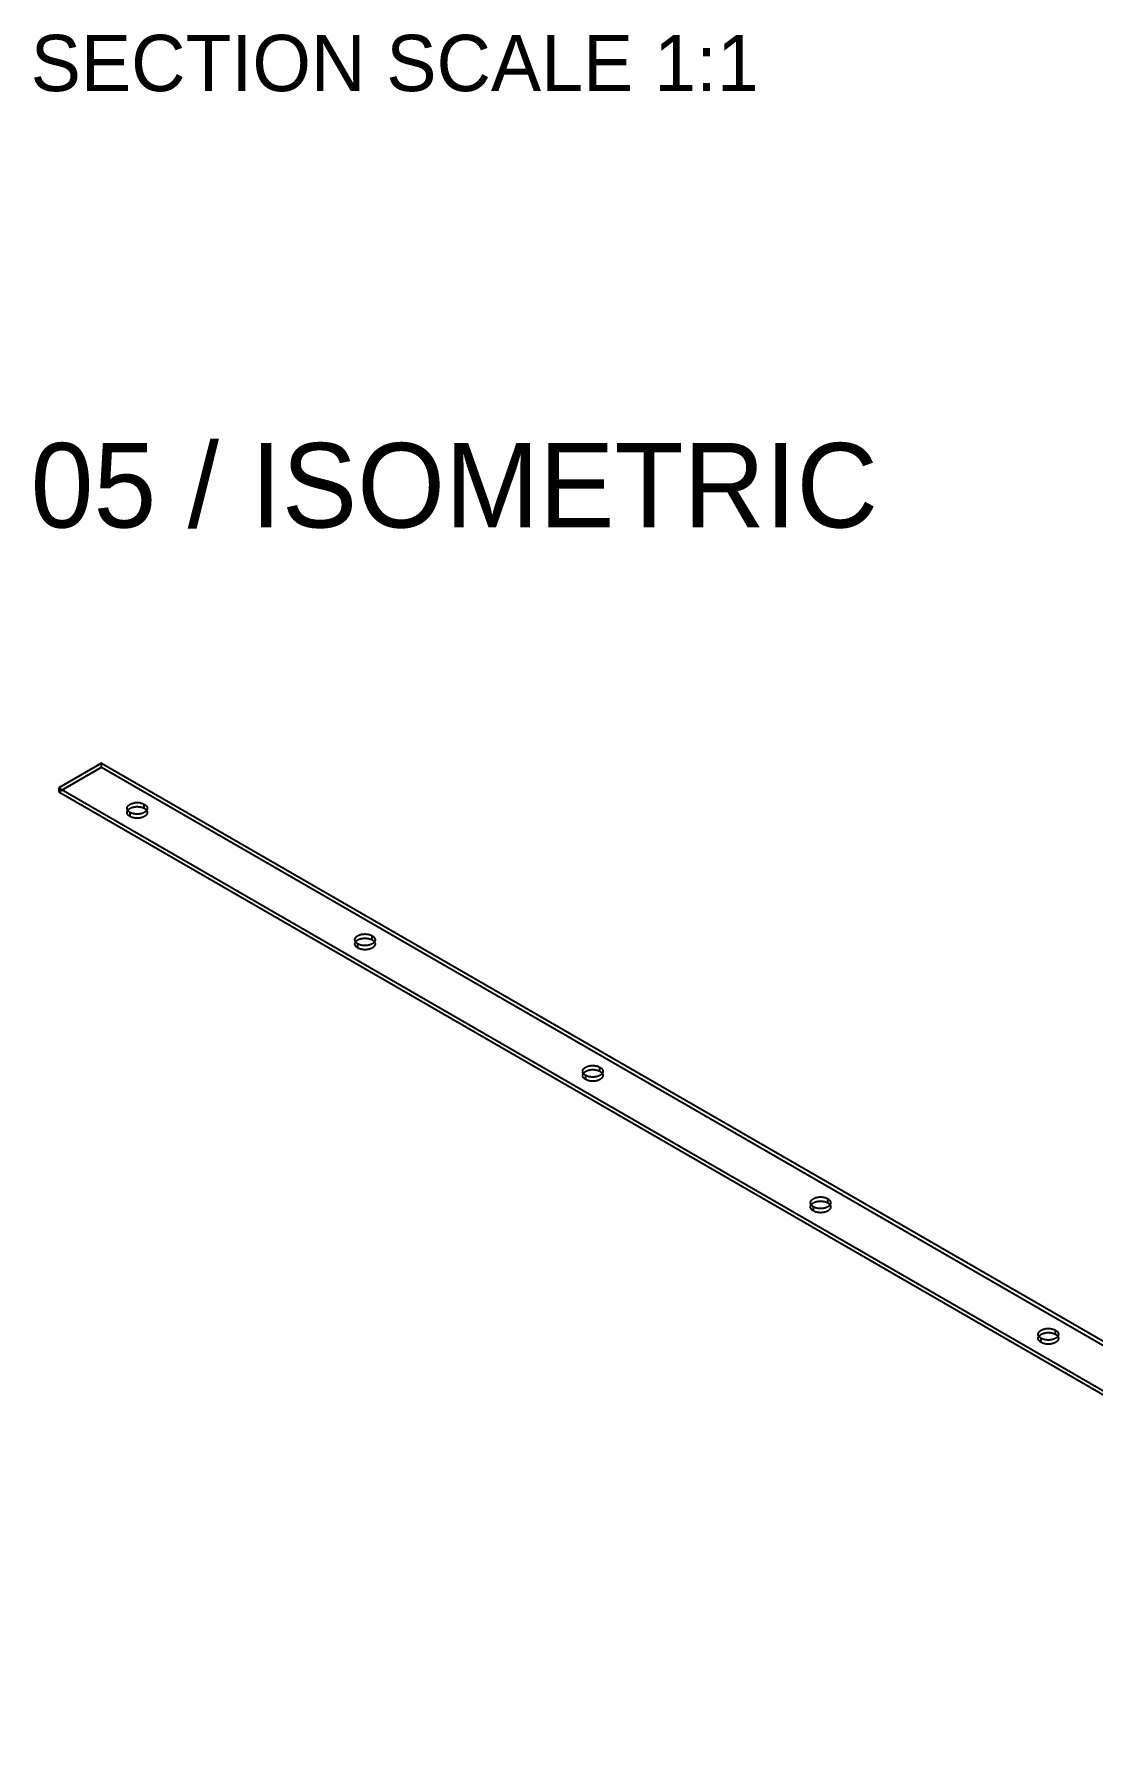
# Model space of a CAD drawing. Header units: inches. Extents: x 1.4 to 100.6, y 1.4 to 64.6.
# Drawn here: x 81.78 to 91.18, y 32.3 to 47.42 of the extents above; entities that cross this region are included whole.
import ezdxf

# ---------------------------------------------------------------- set-up
doc = ezdxf.new("R2010")
doc.units = ezdxf.units.IN
doc.header["$MEASUREMENT"] = 0

msp = doc.modelspace()

# ---------------------------------------------------------------- linework, layer by layer
at = {"layer": 'OUTLINE'}
for p, q in [((82.38, 40.949), (82, 40.73)), ((82, 40.694), (82.38, 40.913)), ((82.38, 40.913), (82.38, 40.949)), ((82.38, 40.949), (96.917, 32.556)), ((82.38, 40.913), (96.917, 32.52)), ((82, 40.73), (82, 40.694)), ((82, 40.73), (96.537, 32.337)), ((82, 40.694), (96.537, 32.301)), ((82.606, 40.548), (82.607, 40.55)), ((82.607, 40.545), (82.606, 40.548)), ((82.607, 40.555), (82.608, 40.558)), ((82.607, 40.553), (82.607, 40.555)), ((82.607, 40.55), (82.607, 40.553)), ((82.607, 40.543), (82.607, 40.545)), ((82.607, 40.54), (82.607, 40.543)), ((82.608, 40.538), (82.607, 40.54)), ((82.608, 40.558), (82.609, 40.56)), ((82.609, 40.535), (82.608, 40.538)), ((82.609, 40.56), (82.61, 40.563)), ((82.61, 40.533), (82.609, 40.535)), ((82.61, 40.563), (82.612, 40.565)), ((82.612, 40.53), (82.61, 40.533)), ((82.612, 40.565), (82.613, 40.567)), ((82.613, 40.567), (82.615, 40.57)), ((82.613, 40.531), (82.615, 40.533)), ((82.615, 40.57), (82.617, 40.572)), ((82.615, 40.533), (82.617, 40.535)), ((82.617, 40.572), (82.619, 40.574)), ((82.617, 40.535), (82.619, 40.538)), ((82.619, 40.574), (82.622, 40.576)), ((82.619, 40.538), (82.622, 40.54)), ((82.622, 40.576), (82.624, 40.578)), ((82.622, 40.54), (82.624, 40.542)), ((82.624, 40.578), (82.627, 40.58)), ((82.624, 40.542), (82.627, 40.544)), ((82.627, 40.58), (82.63, 40.582)), ((82.627, 40.544), (82.63, 40.546)), ((82.63, 40.582), (82.633, 40.584)), ((82.63, 40.546), (82.633, 40.548)), ((82.633, 40.584), (82.636, 40.586)), ((82.633, 40.548), (82.636, 40.549)), ((82.636, 40.586), (82.639, 40.588)), ((82.636, 40.549), (82.639, 40.551)), ((82.639, 40.588), (82.643, 40.589)), ((82.639, 40.551), (82.643, 40.553)), ((82.643, 40.589), (82.646, 40.591)), ((82.643, 40.553), (82.646, 40.554)), ((82.646, 40.591), (82.65, 40.592)), ((82.646, 40.554), (82.65, 40.555)), ((82.65, 40.592), (82.654, 40.593)), ((82.65, 40.555), (82.654, 40.557)), ((82.654, 40.593), (82.658, 40.594)), ((82.654, 40.557), (82.658, 40.558)), ((82.658, 40.594), (82.662, 40.595)), ((82.658, 40.558), (82.662, 40.559)), ((82.662, 40.595), (82.666, 40.596)), ((82.662, 40.559), (82.666, 40.56)), ((82.666, 40.596), (82.67, 40.597)), ((82.666, 40.56), (82.67, 40.561)), ((82.67, 40.597), (82.674, 40.598)), ((82.67, 40.561), (82.674, 40.561)), ((82.674, 40.598), (82.679, 40.598)), ((82.674, 40.561), (82.679, 40.562)), ((82.679, 40.598), (82.683, 40.599)), ((82.679, 40.562), (82.683, 40.562)), ((82.683, 40.599), (82.687, 40.599)), ((82.683, 40.562), (82.687, 40.563)), ((82.687, 40.599), (82.692, 40.599)), ((82.687, 40.563), (82.692, 40.563)), ((82.692, 40.599), (82.696, 40.599)), ((82.692, 40.563), (82.696, 40.563)), ((82.696, 40.599), (82.7, 40.599)), ((82.696, 40.563), (82.7, 40.563)), ((82.7, 40.599), (82.705, 40.599)), ((82.7, 40.563), (82.705, 40.563)), ((82.705, 40.599), (82.709, 40.599)), ((82.705, 40.563), (82.709, 40.562)), ((82.709, 40.599), (82.713, 40.598)), ((82.709, 40.562), (82.713, 40.562)), ((82.713, 40.598), (82.718, 40.598)), ((82.713, 40.562), (82.718, 40.561)), ((82.718, 40.598), (82.722, 40.597)), ((82.718, 40.561), (82.722, 40.561)), ((82.722, 40.597), (82.726, 40.596)), ((82.722, 40.561), (82.726, 40.56)), ((82.726, 40.596), (82.73, 40.595)), ((82.726, 40.56), (82.73, 40.559)), ((82.73, 40.595), (82.734, 40.594)), ((82.73, 40.559), (82.734, 40.558)), ((82.734, 40.594), (82.738, 40.593)), ((82.734, 40.558), (82.738, 40.557)), ((82.738, 40.593), (82.742, 40.592)), ((82.738, 40.557), (82.742, 40.555)), ((82.742, 40.592), (82.746, 40.591)), ((82.742, 40.555), (82.746, 40.554)), ((82.746, 40.591), (82.749, 40.589)), ((82.746, 40.554), (82.749, 40.553)), ((82.749, 40.589), (82.753, 40.588)), ((82.749, 40.553), (82.753, 40.551)), ((82.753, 40.588), (82.756, 40.586)), ((82.753, 40.551), (82.756, 40.549)), ((82.756, 40.586), (82.759, 40.584)), ((82.756, 40.549), (82.759, 40.548)), ((82.759, 40.548), (82.759, 40.584)), ((82.759, 40.584), (82.762, 40.582)), ((82.759, 40.548), (82.762, 40.546)), ((82.762, 40.582), (82.765, 40.58)), ((82.762, 40.546), (82.765, 40.544)), ((82.765, 40.58), (82.768, 40.578)), ((82.765, 40.544), (82.768, 40.542)), ((82.768, 40.578), (82.77, 40.576)), ((82.768, 40.542), (82.77, 40.54)), ((82.77, 40.576), (82.773, 40.574)), ((82.77, 40.54), (82.773, 40.538)), ((82.773, 40.574), (82.775, 40.572)), ((82.773, 40.538), (82.775, 40.535)), ((82.775, 40.572), (82.777, 40.57)), ((82.775, 40.535), (82.777, 40.533)), ((82.777, 40.57), (82.779, 40.567)), ((82.777, 40.533), (82.779, 40.531)), ((82.779, 40.567), (82.78, 40.565)), ((82.78, 40.565), (82.782, 40.563)), ((82.782, 40.533), (82.78, 40.53)), ((82.782, 40.563), (82.783, 40.56)), ((82.783, 40.535), (82.782, 40.533)), ((82.783, 40.56), (82.784, 40.558)), ((82.784, 40.538), (82.783, 40.535)), ((82.784, 40.558), (82.784, 40.555)), ((82.784, 40.555), (82.785, 40.553)), ((82.785, 40.543), (82.784, 40.54)), ((82.784, 40.54), (82.784, 40.538)), ((82.785, 40.553), (82.785, 40.55)), ((82.785, 40.55), (82.785, 40.548)), ((82.785, 40.548), (82.785, 40.545)), ((82.785, 40.545), (82.785, 40.543)), ((82.606, 40.511), (82.607, 40.514)), ((82.607, 40.509), (82.606, 40.511)), ((82.607, 40.519), (82.608, 40.521)), ((82.607, 40.516), (82.607, 40.519)), ((82.607, 40.514), (82.607, 40.516)), ((82.607, 40.506), (82.607, 40.509)), ((82.607, 40.504), (82.607, 40.506)), ((82.608, 40.501), (82.607, 40.504)), ((82.608, 40.521), (82.609, 40.524)), ((82.609, 40.499), (82.608, 40.501)), ((82.609, 40.524), (82.61, 40.526)), ((82.61, 40.496), (82.609, 40.499)), ((82.61, 40.526), (82.612, 40.529)), ((82.612, 40.494), (82.61, 40.496)), ((82.612, 40.529), (82.613, 40.531)), ((82.613, 40.528), (82.612, 40.53)), ((82.613, 40.491), (82.612, 40.494)), ((82.615, 40.526), (82.613, 40.528)), ((82.615, 40.489), (82.613, 40.491)), ((82.617, 40.523), (82.615, 40.526)), ((82.617, 40.487), (82.615, 40.489)), ((82.619, 40.521), (82.617, 40.523)), ((82.619, 40.485), (82.617, 40.487)), ((82.622, 40.519), (82.619, 40.521)), ((82.622, 40.482), (82.619, 40.485)), ((82.624, 40.517), (82.622, 40.519)), ((82.624, 40.48), (82.622, 40.482)), ((82.627, 40.515), (82.624, 40.517)), ((82.627, 40.478), (82.624, 40.48)), ((82.63, 40.513), (82.627, 40.515)), ((82.63, 40.476), (82.627, 40.478)), ((82.633, 40.511), (82.63, 40.513)), ((82.633, 40.475), (82.63, 40.476)), ((82.636, 40.509), (82.633, 40.511)), ((82.633, 40.475), (82.633, 40.511)), ((82.636, 40.473), (82.633, 40.475)), ((82.639, 40.508), (82.636, 40.509)), ((82.639, 40.471), (82.636, 40.473)), ((82.643, 40.506), (82.639, 40.508)), ((82.643, 40.47), (82.639, 40.471)), ((82.646, 40.505), (82.643, 40.506)), ((82.646, 40.468), (82.643, 40.47)), ((82.65, 40.503), (82.646, 40.505)), ((82.65, 40.467), (82.646, 40.468)), ((82.654, 40.502), (82.65, 40.503)), ((82.654, 40.466), (82.65, 40.467)), ((82.658, 40.501), (82.654, 40.502)), ((82.658, 40.464), (82.654, 40.466)), ((82.662, 40.5), (82.658, 40.501)), ((82.662, 40.463), (82.658, 40.464)), ((82.666, 40.499), (82.662, 40.5)), ((82.666, 40.462), (82.662, 40.463)), ((82.67, 40.498), (82.666, 40.499)), ((82.67, 40.462), (82.666, 40.462)), ((82.674, 40.498), (82.67, 40.498)), ((82.674, 40.461), (82.67, 40.462)), ((82.679, 40.497), (82.674, 40.498)), ((82.679, 40.46), (82.674, 40.461)), ((82.683, 40.497), (82.679, 40.497)), ((82.683, 40.46), (82.679, 40.46)), ((82.687, 40.496), (82.683, 40.497)), ((82.687, 40.46), (82.683, 40.46)), ((82.692, 40.496), (82.687, 40.496)), ((82.692, 40.459), (82.687, 40.46)), ((82.696, 40.496), (82.692, 40.496)), ((82.696, 40.459), (82.692, 40.459)), ((82.7, 40.496), (82.696, 40.496)), ((82.7, 40.459), (82.696, 40.459)), ((82.705, 40.496), (82.7, 40.496)), ((82.705, 40.46), (82.7, 40.459)), ((82.709, 40.497), (82.705, 40.496)), ((82.709, 40.46), (82.705, 40.46)), ((82.713, 40.497), (82.709, 40.497)), ((82.713, 40.46), (82.709, 40.46)), ((82.718, 40.498), (82.713, 40.497)), ((82.718, 40.461), (82.713, 40.46)), ((82.722, 40.498), (82.718, 40.498)), ((82.722, 40.462), (82.718, 40.461)), ((82.726, 40.499), (82.722, 40.498)), ((82.726, 40.462), (82.722, 40.462)), ((82.73, 40.5), (82.726, 40.499)), ((82.73, 40.463), (82.726, 40.462)), ((82.734, 40.501), (82.73, 40.5)), ((82.734, 40.464), (82.73, 40.463)), ((82.738, 40.502), (82.734, 40.501)), ((82.738, 40.466), (82.734, 40.464)), ((82.742, 40.503), (82.738, 40.502)), ((82.742, 40.467), (82.738, 40.466)), ((82.746, 40.505), (82.742, 40.503)), ((82.746, 40.468), (82.742, 40.467)), ((82.749, 40.506), (82.746, 40.505)), ((82.749, 40.47), (82.746, 40.468)), ((82.753, 40.508), (82.749, 40.506)), ((82.753, 40.471), (82.749, 40.47)), ((82.756, 40.509), (82.753, 40.508)), ((82.756, 40.473), (82.753, 40.471)), ((82.759, 40.511), (82.756, 40.509)), ((82.759, 40.475), (82.756, 40.473)), ((82.762, 40.513), (82.759, 40.511)), ((82.762, 40.476), (82.759, 40.475)), ((82.765, 40.515), (82.762, 40.513)), ((82.765, 40.478), (82.762, 40.476)), ((82.768, 40.517), (82.765, 40.515)), ((82.768, 40.48), (82.765, 40.478)), ((82.77, 40.519), (82.768, 40.517)), ((82.77, 40.482), (82.768, 40.48)), ((82.773, 40.521), (82.77, 40.519)), ((82.773, 40.485), (82.77, 40.482)), ((82.775, 40.523), (82.773, 40.521)), ((82.775, 40.487), (82.773, 40.485)), ((82.777, 40.526), (82.775, 40.523)), ((82.777, 40.489), (82.775, 40.487)), ((82.779, 40.528), (82.777, 40.526)), ((82.779, 40.491), (82.777, 40.489)), ((82.779, 40.531), (82.78, 40.529)), ((82.78, 40.53), (82.779, 40.528)), ((82.78, 40.494), (82.779, 40.491)), ((82.78, 40.529), (82.782, 40.526)), ((82.782, 40.496), (82.78, 40.494)), ((82.782, 40.526), (82.783, 40.524)), ((82.783, 40.499), (82.782, 40.496)), ((82.783, 40.524), (82.784, 40.521)), ((82.784, 40.501), (82.783, 40.499)), ((82.784, 40.521), (82.784, 40.519)), ((82.784, 40.519), (82.785, 40.516)), ((82.785, 40.506), (82.784, 40.504)), ((82.784, 40.504), (82.784, 40.501)), ((82.785, 40.516), (82.785, 40.514)), ((82.785, 40.514), (82.785, 40.511)), ((82.785, 40.511), (82.785, 40.509)), ((82.785, 40.509), (82.785, 40.506)), ((84.629, 39.385), (84.63, 39.387)), ((84.629, 39.382), (84.629, 39.385)), ((84.629, 39.38), (84.629, 39.382)), ((84.629, 39.377), (84.629, 39.38)), ((84.629, 39.375), (84.629, 39.377)), ((84.63, 39.372), (84.629, 39.375)), ((84.629, 39.348), (84.63, 39.351)), ((84.629, 39.346), (84.629, 39.348)), ((84.629, 39.343), (84.629, 39.346)), ((84.629, 39.341), (84.629, 39.343)), ((84.629, 39.338), (84.629, 39.341)), ((84.63, 39.336), (84.629, 39.338)), ((84.63, 39.387), (84.631, 39.39)), ((84.631, 39.37), (84.63, 39.372)), ((84.63, 39.351), (84.631, 39.353)), ((84.631, 39.333), (84.63, 39.336)), ((84.631, 39.39), (84.632, 39.392)), ((84.632, 39.367), (84.631, 39.37)), ((84.631, 39.353), (84.632, 39.356)), ((84.632, 39.331), (84.631, 39.333)), ((84.632, 39.392), (84.633, 39.395)), ((84.633, 39.365), (84.632, 39.367)), ((84.632, 39.356), (84.633, 39.358)), ((84.633, 39.328), (84.632, 39.331)), ((84.633, 39.395), (84.634, 39.397)), ((84.634, 39.363), (84.633, 39.365)), ((84.633, 39.358), (84.634, 39.361)), ((84.634, 39.326), (84.633, 39.328)), ((84.634, 39.397), (84.636, 39.4)), ((84.636, 39.36), (84.634, 39.363)), ((84.634, 39.361), (84.636, 39.363)), ((84.636, 39.324), (84.634, 39.326)), ((84.636, 39.4), (84.638, 39.402)), ((84.636, 39.363), (84.638, 39.365)), ((84.638, 39.358), (84.636, 39.36)), ((84.638, 39.321), (84.636, 39.324)), ((84.638, 39.402), (84.64, 39.404)), ((84.638, 39.365), (84.64, 39.368)), ((84.64, 39.356), (84.638, 39.358)), ((84.64, 39.404), (84.642, 39.406)), ((84.64, 39.368), (84.642, 39.37)), ((84.642, 39.353), (84.64, 39.356)), ((84.642, 39.406), (84.644, 39.409)), ((84.642, 39.37), (84.644, 39.372)), ((84.644, 39.351), (84.642, 39.353)), ((84.644, 39.409), (84.647, 39.411)), ((84.644, 39.372), (84.647, 39.374)), ((84.647, 39.349), (84.644, 39.351)), ((84.647, 39.411), (84.649, 39.413)), ((84.647, 39.374), (84.649, 39.376)), ((84.649, 39.347), (84.647, 39.349)), ((84.649, 39.413), (84.652, 39.415)), ((84.649, 39.376), (84.652, 39.378)), ((84.652, 39.345), (84.649, 39.347)), ((84.652, 39.415), (84.655, 39.416)), ((84.652, 39.378), (84.655, 39.38)), ((84.655, 39.343), (84.652, 39.345)), ((84.655, 39.416), (84.658, 39.418)), ((84.655, 39.38), (84.658, 39.382)), ((84.655, 39.307), (84.655, 39.343)), ((84.658, 39.342), (84.655, 39.343)), ((84.658, 39.418), (84.662, 39.42)), ((84.658, 39.382), (84.662, 39.383)), ((84.662, 39.34), (84.658, 39.342)), ((84.662, 39.42), (84.665, 39.421)), ((84.662, 39.383), (84.665, 39.385)), ((84.665, 39.338), (84.662, 39.34)), ((84.665, 39.421), (84.669, 39.423)), ((84.665, 39.385), (84.669, 39.386)), ((84.669, 39.337), (84.665, 39.338)), ((84.669, 39.423), (84.672, 39.424)), ((84.669, 39.386), (84.672, 39.388)), ((84.672, 39.336), (84.669, 39.337)), ((84.672, 39.424), (84.676, 39.425)), ((84.672, 39.388), (84.676, 39.389)), ((84.676, 39.334), (84.672, 39.336)), ((84.676, 39.425), (84.68, 39.427)), ((84.676, 39.389), (84.68, 39.39)), ((84.68, 39.333), (84.676, 39.334)), ((84.68, 39.427), (84.684, 39.428)), ((84.68, 39.39), (84.684, 39.391)), ((84.684, 39.332), (84.68, 39.333)), ((84.684, 39.428), (84.688, 39.429)), ((84.684, 39.391), (84.688, 39.392)), ((84.688, 39.331), (84.684, 39.332)), ((84.688, 39.429), (84.692, 39.429)), ((84.688, 39.392), (84.692, 39.393)), ((84.692, 39.33), (84.688, 39.331)), ((84.692, 39.429), (84.697, 39.43)), ((84.692, 39.393), (84.697, 39.393)), ((84.697, 39.33), (84.692, 39.33)), ((84.697, 39.43), (84.701, 39.431)), ((84.697, 39.393), (84.701, 39.394)), ((84.701, 39.329), (84.697, 39.33)), ((84.701, 39.431), (84.705, 39.431)), ((84.701, 39.394), (84.705, 39.394)), ((84.705, 39.329), (84.701, 39.329)), ((84.705, 39.431), (84.71, 39.431)), ((84.705, 39.394), (84.71, 39.395)), ((84.71, 39.328), (84.705, 39.329)), ((84.71, 39.431), (84.714, 39.432)), ((84.71, 39.395), (84.714, 39.395)), ((84.714, 39.328), (84.71, 39.328)), ((84.714, 39.432), (84.718, 39.432)), ((84.714, 39.395), (84.718, 39.395)), ((84.718, 39.328), (84.714, 39.328)), ((84.718, 39.432), (84.723, 39.432)), ((84.718, 39.395), (84.723, 39.395)), ((84.723, 39.328), (84.718, 39.328)), ((84.723, 39.432), (84.727, 39.431)), ((84.723, 39.395), (84.727, 39.395)), ((84.727, 39.328), (84.723, 39.328)), ((84.727, 39.431), (84.732, 39.431)), ((84.727, 39.395), (84.732, 39.394)), ((84.732, 39.329), (84.727, 39.328)), ((84.732, 39.431), (84.736, 39.431)), ((84.732, 39.394), (84.736, 39.394)), ((84.736, 39.329), (84.732, 39.329)), ((84.736, 39.431), (84.74, 39.43)), ((84.736, 39.394), (84.74, 39.393)), ((84.74, 39.33), (84.736, 39.329)), ((84.74, 39.43), (84.744, 39.429)), ((84.74, 39.393), (84.744, 39.393)), ((84.744, 39.33), (84.74, 39.33)), ((84.744, 39.429), (84.749, 39.429)), ((84.744, 39.393), (84.749, 39.392)), ((84.749, 39.331), (84.744, 39.33)), ((84.749, 39.429), (84.753, 39.428)), ((84.749, 39.392), (84.753, 39.391)), ((84.753, 39.332), (84.749, 39.331)), ((84.753, 39.428), (84.757, 39.427)), ((84.753, 39.391), (84.757, 39.39)), ((84.757, 39.333), (84.753, 39.332)), ((84.757, 39.427), (84.761, 39.425)), ((84.757, 39.39), (84.761, 39.389)), ((84.761, 39.334), (84.757, 39.333)), ((84.761, 39.425), (84.764, 39.424)), ((84.761, 39.389), (84.764, 39.388)), ((84.764, 39.336), (84.761, 39.334)), ((84.764, 39.424), (84.768, 39.423)), ((84.764, 39.388), (84.768, 39.386)), ((84.768, 39.337), (84.764, 39.336)), ((84.768, 39.423), (84.772, 39.421)), ((84.768, 39.386), (84.772, 39.385)), ((84.772, 39.338), (84.768, 39.337)), ((84.772, 39.421), (84.775, 39.42)), ((84.772, 39.385), (84.775, 39.383)), ((84.775, 39.34), (84.772, 39.338)), ((84.775, 39.42), (84.779, 39.418)), ((84.775, 39.383), (84.779, 39.382)), ((84.779, 39.342), (84.775, 39.34)), ((84.779, 39.418), (84.782, 39.416)), ((84.779, 39.382), (84.782, 39.38)), ((84.782, 39.343), (84.779, 39.342)), ((84.782, 39.416), (84.785, 39.415)), ((84.782, 39.38), (84.782, 39.416)), ((84.782, 39.38), (84.785, 39.378)), ((84.785, 39.345), (84.782, 39.343)), ((84.785, 39.415), (84.788, 39.413)), ((84.785, 39.378), (84.788, 39.376)), ((84.788, 39.347), (84.785, 39.345)), ((84.788, 39.413), (84.79, 39.411)), ((84.788, 39.376), (84.79, 39.374)), ((84.79, 39.349), (84.788, 39.347)), ((84.79, 39.411), (84.793, 39.409)), ((84.79, 39.374), (84.793, 39.372)), ((84.793, 39.351), (84.79, 39.349)), ((84.793, 39.409), (84.795, 39.406)), ((84.793, 39.372), (84.795, 39.37)), ((84.795, 39.353), (84.793, 39.351)), ((84.795, 39.406), (84.797, 39.404)), ((84.795, 39.37), (84.797, 39.368)), ((84.797, 39.356), (84.795, 39.353)), ((84.797, 39.404), (84.799, 39.402)), ((84.797, 39.368), (84.799, 39.365)), ((84.799, 39.358), (84.797, 39.356)), ((84.799, 39.402), (84.801, 39.4)), ((84.799, 39.365), (84.801, 39.363)), ((84.801, 39.36), (84.799, 39.358)), ((84.801, 39.324), (84.799, 39.321)), ((84.801, 39.4), (84.803, 39.397)), ((84.803, 39.363), (84.801, 39.36)), ((84.801, 39.363), (84.803, 39.361)), ((84.803, 39.326), (84.801, 39.324)), ((84.803, 39.397), (84.804, 39.395)), ((84.804, 39.365), (84.803, 39.363)), ((84.803, 39.361), (84.804, 39.358)), ((84.804, 39.328), (84.803, 39.326)), ((84.804, 39.395), (84.805, 39.392)), ((84.805, 39.367), (84.804, 39.365)), ((84.804, 39.358), (84.805, 39.356)), ((84.805, 39.331), (84.804, 39.328)), ((84.805, 39.392), (84.806, 39.39)), ((84.806, 39.37), (84.805, 39.367)), ((84.805, 39.356), (84.806, 39.353)), ((84.806, 39.333), (84.805, 39.331)), ((84.806, 39.39), (84.807, 39.387)), ((84.807, 39.372), (84.806, 39.37)), ((84.806, 39.353), (84.807, 39.351)), ((84.807, 39.336), (84.806, 39.333)), ((84.807, 39.387), (84.808, 39.385)), ((84.808, 39.375), (84.807, 39.372)), ((84.807, 39.351), (84.808, 39.348)), ((84.808, 39.338), (84.807, 39.336)), ((84.808, 39.385), (84.808, 39.382)), ((84.808, 39.382), (84.808, 39.38)), ((84.808, 39.38), (84.808, 39.377)), ((84.808, 39.377), (84.808, 39.375)), ((84.808, 39.348), (84.808, 39.346)), ((84.808, 39.346), (84.808, 39.343)), ((84.808, 39.343), (84.808, 39.341)), ((84.808, 39.341), (84.808, 39.338)), ((84.64, 39.319), (84.638, 39.321)), ((84.642, 39.317), (84.64, 39.319)), ((84.644, 39.315), (84.642, 39.317)), ((84.647, 39.313), (84.644, 39.315)), ((84.649, 39.311), (84.647, 39.313)), ((84.652, 39.309), (84.649, 39.311)), ((84.655, 39.307), (84.652, 39.309)), ((84.658, 39.305), (84.655, 39.307)), ((84.662, 39.303), (84.658, 39.305)), ((84.665, 39.302), (84.662, 39.303)), ((84.669, 39.3), (84.665, 39.302)), ((84.672, 39.299), (84.669, 39.3)), ((84.676, 39.298), (84.672, 39.299)), ((84.68, 39.297), (84.676, 39.298)), ((84.684, 39.296), (84.68, 39.297)), ((84.688, 39.295), (84.684, 39.296)), ((84.692, 39.294), (84.688, 39.295)), ((84.697, 39.293), (84.692, 39.294)), ((84.701, 39.293), (84.697, 39.293)), ((84.705, 39.292), (84.701, 39.293)), ((84.71, 39.292), (84.705, 39.292)), ((84.714, 39.292), (84.71, 39.292)), ((84.718, 39.292), (84.714, 39.292)), ((84.723, 39.292), (84.718, 39.292)), ((84.727, 39.292), (84.723, 39.292)), ((84.732, 39.292), (84.727, 39.292)), ((84.736, 39.293), (84.732, 39.292)), ((84.74, 39.293), (84.736, 39.293)), ((84.744, 39.294), (84.74, 39.293)), ((84.749, 39.295), (84.744, 39.294)), ((84.753, 39.296), (84.749, 39.295)), ((84.757, 39.297), (84.753, 39.296)), ((84.761, 39.298), (84.757, 39.297)), ((84.764, 39.299), (84.761, 39.298)), ((84.768, 39.3), (84.764, 39.299)), ((84.772, 39.302), (84.768, 39.3)), ((84.775, 39.303), (84.772, 39.302)), ((84.779, 39.305), (84.775, 39.303)), ((84.782, 39.307), (84.779, 39.305)), ((84.785, 39.309), (84.782, 39.307)), ((84.788, 39.311), (84.785, 39.309)), ((84.79, 39.313), (84.788, 39.311)), ((84.793, 39.315), (84.79, 39.313)), ((84.795, 39.317), (84.793, 39.315)), ((84.797, 39.319), (84.795, 39.317)), ((84.799, 39.321), (84.797, 39.319)), ((86.719, 38.262), (86.723, 38.263)), ((86.723, 38.263), (86.728, 38.263)), ((86.728, 38.263), (86.732, 38.264)), ((86.732, 38.264), (86.737, 38.264)), ((86.737, 38.264), (86.741, 38.264)), ((86.741, 38.264), (86.745, 38.264)), ((86.745, 38.264), (86.75, 38.264)), ((86.75, 38.264), (86.754, 38.263)), ((86.754, 38.263), (86.758, 38.263)), ((86.758, 38.263), (86.763, 38.262)), ((86.651, 38.212), (86.652, 38.215)), ((86.652, 38.21), (86.651, 38.212)), ((86.651, 38.176), (86.652, 38.178)), ((86.652, 38.173), (86.651, 38.176)), ((86.652, 38.22), (86.653, 38.222)), ((86.652, 38.217), (86.652, 38.22)), ((86.652, 38.215), (86.652, 38.217)), ((86.652, 38.207), (86.652, 38.21)), ((86.652, 38.205), (86.652, 38.207)), ((86.653, 38.202), (86.652, 38.205)), ((86.652, 38.183), (86.653, 38.186)), ((86.652, 38.181), (86.652, 38.183)), ((86.652, 38.178), (86.652, 38.181)), ((86.652, 38.171), (86.652, 38.173)), ((86.652, 38.168), (86.652, 38.171)), ((86.653, 38.166), (86.652, 38.168)), ((86.653, 38.222), (86.654, 38.225)), ((86.654, 38.2), (86.653, 38.202)), ((86.653, 38.186), (86.654, 38.188)), ((86.654, 38.163), (86.653, 38.166)), ((86.654, 38.225), (86.655, 38.227)), ((86.655, 38.197), (86.654, 38.2)), ((86.654, 38.188), (86.655, 38.191)), ((86.655, 38.161), (86.654, 38.163)), ((86.655, 38.227), (86.657, 38.23)), ((86.657, 38.195), (86.655, 38.197)), ((86.655, 38.191), (86.657, 38.193)), ((86.657, 38.158), (86.655, 38.161)), ((86.657, 38.23), (86.658, 38.232)), ((86.658, 38.192), (86.657, 38.195)), ((86.657, 38.193), (86.658, 38.195)), ((86.658, 38.156), (86.657, 38.158)), ((86.658, 38.232), (86.66, 38.234)), ((86.658, 38.195), (86.66, 38.198)), ((86.66, 38.19), (86.658, 38.192)), ((86.66, 38.154), (86.658, 38.156)), ((86.66, 38.234), (86.662, 38.237)), ((86.66, 38.198), (86.662, 38.2)), ((86.662, 38.188), (86.66, 38.19)), ((86.662, 38.151), (86.66, 38.154)), ((86.662, 38.237), (86.664, 38.239)), ((86.662, 38.2), (86.664, 38.202)), ((86.664, 38.186), (86.662, 38.188)), ((86.664, 38.149), (86.662, 38.151)), ((86.664, 38.239), (86.667, 38.241)), ((86.664, 38.202), (86.667, 38.204)), ((86.667, 38.183), (86.664, 38.186)), ((86.667, 38.147), (86.664, 38.149)), ((86.667, 38.241), (86.669, 38.243)), ((86.667, 38.204), (86.669, 38.206)), ((86.669, 38.181), (86.667, 38.183)), ((86.669, 38.145), (86.667, 38.147)), ((86.669, 38.243), (86.672, 38.245)), ((86.669, 38.206), (86.672, 38.208)), ((86.672, 38.179), (86.669, 38.181)), ((86.672, 38.143), (86.669, 38.145)), ((86.672, 38.245), (86.675, 38.247)), ((86.672, 38.208), (86.675, 38.21)), ((86.675, 38.177), (86.672, 38.179)), ((86.675, 38.141), (86.672, 38.143)), ((86.675, 38.247), (86.678, 38.249)), ((86.675, 38.21), (86.678, 38.212)), ((86.678, 38.176), (86.675, 38.177)), ((86.678, 38.139), (86.675, 38.141)), ((86.678, 38.249), (86.681, 38.25)), ((86.678, 38.212), (86.681, 38.214)), ((86.678, 38.139), (86.678, 38.176)), ((86.681, 38.174), (86.678, 38.176)), ((86.681, 38.137), (86.678, 38.139)), ((86.681, 38.25), (86.684, 38.252)), ((86.681, 38.214), (86.684, 38.216)), ((86.684, 38.172), (86.681, 38.174)), ((86.684, 38.136), (86.681, 38.137)), ((86.684, 38.252), (86.688, 38.254)), ((86.684, 38.216), (86.688, 38.217)), ((86.688, 38.171), (86.684, 38.172)), ((86.688, 38.134), (86.684, 38.136)), ((86.688, 38.254), (86.691, 38.255)), ((86.688, 38.217), (86.691, 38.219)), ((86.691, 38.169), (86.688, 38.171)), ((86.691, 38.133), (86.688, 38.134)), ((86.691, 38.255), (86.695, 38.257)), ((86.691, 38.219), (86.695, 38.22)), ((86.695, 38.168), (86.691, 38.169)), ((86.695, 38.131), (86.691, 38.133)), ((86.695, 38.257), (86.699, 38.258)), ((86.695, 38.22), (86.699, 38.221)), ((86.699, 38.167), (86.695, 38.168)), ((86.699, 38.13), (86.695, 38.131)), ((86.699, 38.258), (86.703, 38.259)), ((86.699, 38.221), (86.703, 38.222)), ((86.703, 38.165), (86.699, 38.167)), ((86.703, 38.129), (86.699, 38.13)), ((86.703, 38.259), (86.707, 38.26)), ((86.703, 38.222), (86.707, 38.223)), ((86.707, 38.164), (86.703, 38.165)), ((86.707, 38.128), (86.703, 38.129)), ((86.707, 38.26), (86.711, 38.261)), ((86.707, 38.223), (86.711, 38.224)), ((86.711, 38.164), (86.707, 38.164)), ((86.711, 38.127), (86.707, 38.128)), ((86.711, 38.261), (86.715, 38.262)), ((86.711, 38.224), (86.715, 38.225)), ((86.715, 38.163), (86.711, 38.164)), ((86.715, 38.126), (86.711, 38.127)), ((86.715, 38.262), (86.719, 38.262)), ((86.715, 38.225), (86.719, 38.226)), ((86.719, 38.162), (86.715, 38.163)), ((86.719, 38.126), (86.715, 38.126)), ((86.719, 38.226), (86.723, 38.226)), ((86.723, 38.162), (86.719, 38.162)), ((86.723, 38.125), (86.719, 38.126)), ((86.723, 38.226), (86.728, 38.227)), ((86.728, 38.161), (86.723, 38.162)), ((86.728, 38.125), (86.723, 38.125)), ((86.728, 38.227), (86.732, 38.227)), ((86.732, 38.161), (86.728, 38.161)), ((86.732, 38.124), (86.728, 38.125)), ((86.732, 38.227), (86.737, 38.227)), ((86.737, 38.161), (86.732, 38.161)), ((86.737, 38.124), (86.732, 38.124)), ((86.737, 38.227), (86.741, 38.227)), ((86.741, 38.161), (86.737, 38.161)), ((86.741, 38.124), (86.737, 38.124)), ((86.741, 38.227), (86.745, 38.227)), ((86.745, 38.161), (86.741, 38.161)), ((86.745, 38.124), (86.741, 38.124)), ((86.745, 38.227), (86.75, 38.227)), ((86.75, 38.161), (86.745, 38.161)), ((86.75, 38.124), (86.745, 38.124)), ((86.75, 38.227), (86.754, 38.227)), ((86.754, 38.161), (86.75, 38.161)), ((86.754, 38.125), (86.75, 38.124)), ((86.754, 38.227), (86.758, 38.226)), ((86.758, 38.162), (86.754, 38.161)), ((86.758, 38.125), (86.754, 38.125)), ((86.758, 38.226), (86.763, 38.226)), ((86.763, 38.162), (86.758, 38.162)), ((86.763, 38.126), (86.758, 38.125)), ((86.763, 38.262), (86.767, 38.262)), ((86.763, 38.226), (86.767, 38.225)), ((86.767, 38.163), (86.763, 38.162)), ((86.767, 38.126), (86.763, 38.126)), ((86.767, 38.262), (86.771, 38.261)), ((86.767, 38.225), (86.771, 38.224)), ((86.771, 38.164), (86.767, 38.163)), ((86.771, 38.127), (86.767, 38.126)), ((86.771, 38.261), (86.775, 38.26)), ((86.771, 38.224), (86.775, 38.223)), ((86.775, 38.164), (86.771, 38.164)), ((86.775, 38.128), (86.771, 38.127)), ((86.775, 38.26), (86.779, 38.259)), ((86.775, 38.223), (86.779, 38.222)), ((86.779, 38.165), (86.775, 38.164)), ((86.779, 38.129), (86.775, 38.128)), ((86.779, 38.259), (86.783, 38.258)), ((86.779, 38.222), (86.783, 38.221)), ((86.783, 38.167), (86.779, 38.165)), ((86.783, 38.13), (86.779, 38.129)), ((86.783, 38.258), (86.787, 38.257)), ((86.783, 38.221), (86.787, 38.22)), ((86.787, 38.168), (86.783, 38.167)), ((86.787, 38.131), (86.783, 38.13)), ((86.787, 38.257), (86.791, 38.255)), ((86.787, 38.22), (86.791, 38.219)), ((86.791, 38.169), (86.787, 38.168)), ((86.791, 38.133), (86.787, 38.131)), ((86.791, 38.255), (86.794, 38.254)), ((86.791, 38.219), (86.794, 38.217)), ((86.794, 38.171), (86.791, 38.169)), ((86.794, 38.134), (86.791, 38.133)), ((86.794, 38.254), (86.798, 38.252)), ((86.794, 38.217), (86.798, 38.216)), ((86.798, 38.172), (86.794, 38.171)), ((86.798, 38.136), (86.794, 38.134)), ((86.798, 38.252), (86.801, 38.25)), ((86.798, 38.216), (86.801, 38.214)), ((86.801, 38.174), (86.798, 38.172)), ((86.801, 38.137), (86.798, 38.136)), ((86.801, 38.25), (86.804, 38.249)), ((86.801, 38.214), (86.804, 38.212)), ((86.804, 38.176), (86.801, 38.174)), ((86.804, 38.139), (86.801, 38.137)), ((86.804, 38.212), (86.804, 38.249)), ((86.804, 38.249), (86.807, 38.247)), ((86.804, 38.212), (86.807, 38.21)), ((86.807, 38.177), (86.804, 38.176)), ((86.807, 38.141), (86.804, 38.139)), ((86.807, 38.247), (86.81, 38.245)), ((86.807, 38.21), (86.81, 38.208)), ((86.81, 38.179), (86.807, 38.177)), ((86.81, 38.143), (86.807, 38.141)), ((86.81, 38.245), (86.813, 38.243)), ((86.81, 38.208), (86.813, 38.206)), ((86.813, 38.181), (86.81, 38.179)), ((86.813, 38.145), (86.81, 38.143)), ((86.813, 38.243), (86.815, 38.241)), ((86.813, 38.206), (86.815, 38.204)), ((86.815, 38.183), (86.813, 38.181)), ((86.815, 38.147), (86.813, 38.145)), ((86.815, 38.241), (86.818, 38.239)), ((86.815, 38.204), (86.818, 38.202)), ((86.818, 38.186), (86.815, 38.183)), ((86.818, 38.149), (86.815, 38.147)), ((86.818, 38.239), (86.82, 38.237)), ((86.818, 38.202), (86.82, 38.2)), ((86.82, 38.188), (86.818, 38.186)), ((86.82, 38.151), (86.818, 38.149)), ((86.82, 38.237), (86.822, 38.234)), ((86.82, 38.2), (86.822, 38.198)), ((86.822, 38.19), (86.82, 38.188)), ((86.822, 38.154), (86.82, 38.151)), ((86.822, 38.234), (86.824, 38.232)), ((86.822, 38.198), (86.824, 38.195)), ((86.824, 38.192), (86.822, 38.19)), ((86.824, 38.156), (86.822, 38.154)), ((86.824, 38.232), (86.825, 38.23)), ((86.825, 38.195), (86.824, 38.192)), ((86.824, 38.195), (86.825, 38.193)), ((86.825, 38.158), (86.824, 38.156)), ((86.825, 38.23), (86.827, 38.227)), ((86.827, 38.197), (86.825, 38.195)), ((86.825, 38.193), (86.827, 38.191)), ((86.827, 38.161), (86.825, 38.158)), ((86.827, 38.227), (86.828, 38.225)), ((86.828, 38.2), (86.827, 38.197)), ((86.827, 38.191), (86.828, 38.188)), ((86.828, 38.163), (86.827, 38.161)), ((86.828, 38.225), (86.829, 38.222)), ((86.829, 38.202), (86.828, 38.2)), ((86.828, 38.188), (86.829, 38.186)), ((86.829, 38.166), (86.828, 38.163)), ((86.829, 38.222), (86.829, 38.22)), ((86.829, 38.22), (86.83, 38.217)), ((86.83, 38.207), (86.829, 38.205)), ((86.829, 38.205), (86.829, 38.202)), ((86.829, 38.186), (86.829, 38.183)), ((86.829, 38.183), (86.83, 38.181)), ((86.83, 38.171), (86.829, 38.168)), ((86.829, 38.168), (86.829, 38.166)), ((86.83, 38.217), (86.83, 38.215)), ((86.83, 38.215), (86.83, 38.212)), ((86.83, 38.212), (86.83, 38.21)), ((86.83, 38.21), (86.83, 38.207)), ((86.83, 38.181), (86.83, 38.178)), ((86.83, 38.178), (86.83, 38.176)), ((86.83, 38.176), (86.83, 38.173)), ((86.83, 38.173), (86.83, 38.171)), ((88.675, 37.052), (88.676, 37.055)), ((88.676, 37.055), (88.677, 37.057)), ((88.677, 37.057), (88.678, 37.059)), ((88.678, 37.059), (88.679, 37.062)), ((88.679, 37.062), (88.681, 37.064)), ((88.681, 37.064), (88.683, 37.067)), ((88.683, 37.067), (88.685, 37.069)), ((88.685, 37.069), (88.687, 37.071)), ((88.687, 37.071), (88.689, 37.073)), ((88.689, 37.073), (88.692, 37.075)), ((88.692, 37.075), (88.694, 37.077)), ((88.694, 37.077), (88.697, 37.079)), ((88.697, 37.079), (88.7, 37.081)), ((88.7, 37.081), (88.703, 37.083)), ((88.703, 37.083), (88.707, 37.084)), ((88.707, 37.084), (88.71, 37.086)), ((88.71, 37.086), (88.714, 37.087)), ((88.714, 37.087), (88.717, 37.089)), ((88.717, 37.089), (88.721, 37.09)), ((88.717, 37.052), (88.721, 37.054)), ((88.721, 37.09), (88.725, 37.091)), ((88.721, 37.054), (88.725, 37.055)), ((88.725, 37.091), (88.729, 37.092)), ((88.725, 37.055), (88.729, 37.056)), ((88.729, 37.092), (88.733, 37.093)), ((88.729, 37.056), (88.733, 37.057)), ((88.733, 37.093), (88.737, 37.094)), ((88.733, 37.057), (88.737, 37.057)), ((88.737, 37.094), (88.742, 37.095)), ((88.737, 37.057), (88.742, 37.058)), ((88.742, 37.095), (88.746, 37.095)), ((88.742, 37.058), (88.746, 37.059)), ((88.746, 37.095), (88.75, 37.096)), ((88.746, 37.059), (88.75, 37.059)), ((88.75, 37.096), (88.755, 37.096)), ((88.75, 37.059), (88.755, 37.059)), ((88.755, 37.096), (88.759, 37.096)), ((88.755, 37.059), (88.759, 37.06)), ((88.759, 37.096), (88.763, 37.096)), ((88.759, 37.06), (88.763, 37.06)), ((88.763, 37.096), (88.768, 37.096)), ((88.763, 37.06), (88.768, 37.06)), ((88.768, 37.096), (88.772, 37.096)), ((88.768, 37.06), (88.772, 37.059)), ((88.772, 37.096), (88.777, 37.096)), ((88.772, 37.059), (88.777, 37.059)), ((88.777, 37.096), (88.781, 37.095)), ((88.777, 37.059), (88.781, 37.059)), ((88.781, 37.095), (88.785, 37.095)), ((88.781, 37.059), (88.785, 37.058)), ((88.785, 37.095), (88.789, 37.094)), ((88.785, 37.058), (88.789, 37.057)), ((88.789, 37.094), (88.794, 37.093)), ((88.789, 37.057), (88.794, 37.057)), ((88.794, 37.093), (88.798, 37.092)), ((88.794, 37.057), (88.798, 37.056)), ((88.798, 37.092), (88.802, 37.091)), ((88.798, 37.056), (88.802, 37.055)), ((88.802, 37.091), (88.806, 37.09)), ((88.802, 37.055), (88.806, 37.054)), ((88.806, 37.09), (88.809, 37.089)), ((88.806, 37.054), (88.809, 37.052)), ((88.809, 37.089), (88.813, 37.087)), ((88.813, 37.087), (88.817, 37.086)), ((88.817, 37.086), (88.82, 37.084)), ((88.82, 37.084), (88.824, 37.083)), ((88.824, 37.083), (88.827, 37.081)), ((88.827, 37.081), (88.83, 37.079)), ((88.827, 37.044), (88.827, 37.081)), ((88.83, 37.079), (88.833, 37.077)), ((88.833, 37.077), (88.835, 37.075)), ((88.835, 37.075), (88.838, 37.073)), ((88.838, 37.073), (88.84, 37.071)), ((88.84, 37.071), (88.842, 37.069)), ((88.842, 37.069), (88.844, 37.067)), ((88.844, 37.067), (88.846, 37.064)), ((88.846, 37.064), (88.848, 37.062)), ((88.848, 37.062), (88.849, 37.059)), ((88.849, 37.059), (88.85, 37.057)), ((88.85, 37.057), (88.851, 37.055)), ((88.851, 37.055), (88.852, 37.052)), ((88.674, 37.05), (88.675, 37.052)), ((88.674, 37.047), (88.674, 37.05)), ((88.674, 37.044), (88.674, 37.047)), ((88.674, 37.042), (88.674, 37.044)), ((88.674, 37.039), (88.674, 37.042)), ((88.675, 37.037), (88.674, 37.039)), ((88.674, 37.013), (88.675, 37.016)), ((88.674, 37.01), (88.674, 37.013)), ((88.674, 37.008), (88.674, 37.01)), ((88.674, 37.005), (88.674, 37.008)), ((88.674, 37.003), (88.674, 37.005)), ((88.675, 37), (88.674, 37.003)), ((88.676, 37.034), (88.675, 37.037)), ((88.675, 37.016), (88.676, 37.018)), ((88.676, 36.998), (88.675, 37)), ((88.677, 37.032), (88.676, 37.034)), ((88.676, 37.018), (88.677, 37.02)), ((88.677, 36.995), (88.676, 36.998)), ((88.678, 37.029), (88.677, 37.032)), ((88.677, 37.02), (88.678, 37.023)), ((88.678, 36.993), (88.677, 36.995)), ((88.679, 37.027), (88.678, 37.029)), ((88.678, 37.023), (88.679, 37.025)), ((88.679, 36.991), (88.678, 36.993)), ((88.679, 37.025), (88.681, 37.028)), ((88.681, 37.025), (88.679, 37.027)), ((88.681, 36.988), (88.679, 36.991)), ((88.681, 37.028), (88.683, 37.03)), ((88.683, 37.022), (88.681, 37.025)), ((88.683, 36.986), (88.681, 36.988)), ((88.683, 37.03), (88.685, 37.032)), ((88.685, 37.02), (88.683, 37.022)), ((88.685, 36.984), (88.683, 36.986)), ((88.685, 37.032), (88.687, 37.035)), ((88.687, 37.018), (88.685, 37.02)), ((88.687, 36.981), (88.685, 36.984)), ((88.687, 37.035), (88.689, 37.037)), ((88.689, 37.016), (88.687, 37.018)), ((88.689, 36.979), (88.687, 36.981)), ((88.689, 37.037), (88.692, 37.039)), ((88.692, 37.014), (88.689, 37.016)), ((88.692, 36.977), (88.689, 36.979)), ((88.692, 37.039), (88.694, 37.041)), ((88.694, 37.012), (88.692, 37.014)), ((88.694, 36.975), (88.692, 36.977)), ((88.694, 37.041), (88.697, 37.043)), ((88.697, 37.01), (88.694, 37.012)), ((88.697, 36.973), (88.694, 36.975)), ((88.697, 37.043), (88.7, 37.044)), ((88.7, 37.008), (88.697, 37.01)), ((88.7, 36.971), (88.697, 36.973)), ((88.7, 37.044), (88.703, 37.046)), ((88.703, 37.006), (88.7, 37.008)), ((88.7, 36.971), (88.7, 37.008)), ((88.703, 36.97), (88.7, 36.971)), ((88.703, 37.046), (88.707, 37.048)), ((88.707, 37.005), (88.703, 37.006)), ((88.707, 36.968), (88.703, 36.97)), ((88.707, 37.048), (88.71, 37.049)), ((88.71, 37.003), (88.707, 37.005)), ((88.71, 36.966), (88.707, 36.968)), ((88.71, 37.049), (88.714, 37.051)), ((88.714, 37.002), (88.71, 37.003)), ((88.714, 36.965), (88.71, 36.966)), ((88.714, 37.051), (88.717, 37.052)), ((88.717, 37), (88.714, 37.002)), ((88.717, 36.964), (88.714, 36.965)), ((88.721, 36.999), (88.717, 37)), ((88.721, 36.962), (88.717, 36.964)), ((88.725, 36.998), (88.721, 36.999)), ((88.725, 36.961), (88.721, 36.962)), ((88.729, 36.997), (88.725, 36.998)), ((88.729, 36.96), (88.725, 36.961)), ((88.733, 36.996), (88.729, 36.997)), ((88.733, 36.959), (88.729, 36.96)), ((88.737, 36.995), (88.733, 36.996)), ((88.737, 36.959), (88.733, 36.959)), ((88.742, 36.994), (88.737, 36.995)), ((88.742, 36.958), (88.737, 36.959)), ((88.746, 36.994), (88.742, 36.994)), ((88.746, 36.957), (88.742, 36.958)), ((88.75, 36.993), (88.746, 36.994)), ((88.75, 36.957), (88.746, 36.957)), ((88.755, 36.993), (88.75, 36.993)), ((88.755, 36.957), (88.75, 36.957)), ((88.759, 36.993), (88.755, 36.993)), ((88.759, 36.956), (88.755, 36.957)), ((88.763, 36.993), (88.759, 36.993)), ((88.763, 36.956), (88.759, 36.956)), ((88.768, 36.993), (88.763, 36.993)), ((88.768, 36.956), (88.763, 36.956)), ((88.772, 36.993), (88.768, 36.993)), ((88.772, 36.957), (88.768, 36.956)), ((88.777, 36.993), (88.772, 36.993)), ((88.777, 36.957), (88.772, 36.957)), ((88.781, 36.994), (88.777, 36.993)), ((88.781, 36.957), (88.777, 36.957)), ((88.785, 36.994), (88.781, 36.994)), ((88.785, 36.958), (88.781, 36.957)), ((88.789, 36.995), (88.785, 36.994)), ((88.789, 36.959), (88.785, 36.958)), ((88.794, 36.996), (88.789, 36.995)), ((88.794, 36.959), (88.789, 36.959)), ((88.798, 36.997), (88.794, 36.996)), ((88.798, 36.96), (88.794, 36.959)), ((88.802, 36.998), (88.798, 36.997)), ((88.802, 36.961), (88.798, 36.96)), ((88.806, 36.999), (88.802, 36.998)), ((88.806, 36.962), (88.802, 36.961)), ((88.809, 37), (88.806, 36.999)), ((88.809, 36.964), (88.806, 36.962)), ((88.809, 37.052), (88.813, 37.051)), ((88.813, 37.002), (88.809, 37)), ((88.813, 36.965), (88.809, 36.964)), ((88.813, 37.051), (88.817, 37.049)), ((88.817, 37.003), (88.813, 37.002)), ((88.817, 36.966), (88.813, 36.965)), ((88.817, 37.049), (88.82, 37.048)), ((88.82, 37.005), (88.817, 37.003)), ((88.82, 36.968), (88.817, 36.966)), ((88.82, 37.048), (88.824, 37.046)), ((88.824, 37.006), (88.82, 37.005)), ((88.824, 36.97), (88.82, 36.968)), ((88.824, 37.046), (88.827, 37.044)), ((88.827, 37.008), (88.824, 37.006)), ((88.827, 36.971), (88.824, 36.97)), ((88.827, 37.044), (88.83, 37.043)), ((88.83, 37.01), (88.827, 37.008)), ((88.83, 36.973), (88.827, 36.971)), ((88.83, 37.043), (88.833, 37.041)), ((88.833, 37.012), (88.83, 37.01)), ((88.833, 36.975), (88.83, 36.973)), ((88.833, 37.041), (88.835, 37.039)), ((88.835, 37.014), (88.833, 37.012)), ((88.835, 36.977), (88.833, 36.975)), ((88.835, 37.039), (88.838, 37.037)), ((88.838, 37.016), (88.835, 37.014)), ((88.838, 36.979), (88.835, 36.977)), ((88.838, 37.037), (88.84, 37.035)), ((88.84, 37.018), (88.838, 37.016)), ((88.84, 36.981), (88.838, 36.979)), ((88.84, 37.035), (88.842, 37.032)), ((88.842, 37.02), (88.84, 37.018)), ((88.842, 36.984), (88.84, 36.981)), ((88.842, 37.032), (88.844, 37.03)), ((88.844, 37.022), (88.842, 37.02)), ((88.844, 36.986), (88.842, 36.984)), ((88.844, 37.03), (88.846, 37.028)), ((88.846, 37.025), (88.844, 37.022)), ((88.846, 36.988), (88.844, 36.986)), ((88.846, 37.028), (88.848, 37.025)), ((88.848, 37.027), (88.846, 37.025)), ((88.848, 36.991), (88.846, 36.988)), ((88.849, 37.029), (88.848, 37.027)), ((88.848, 37.025), (88.849, 37.023)), ((88.849, 36.993), (88.848, 36.991)), ((88.85, 37.032), (88.849, 37.029)), ((88.849, 37.023), (88.85, 37.02)), ((88.85, 36.995), (88.849, 36.993)), ((88.851, 37.034), (88.85, 37.032)), ((88.85, 37.02), (88.851, 37.018)), ((88.851, 36.998), (88.85, 36.995)), ((88.852, 37.037), (88.851, 37.034)), ((88.851, 37.018), (88.852, 37.016)), ((88.852, 37), (88.851, 36.998)), ((88.852, 37.052), (88.852, 37.05)), ((88.852, 37.05), (88.853, 37.047)), ((88.853, 37.042), (88.852, 37.039)), ((88.852, 37.039), (88.852, 37.037)), ((88.852, 37.016), (88.852, 37.013)), ((88.852, 37.013), (88.853, 37.01)), ((88.853, 37.005), (88.852, 37.003)), ((88.852, 37.003), (88.852, 37)), ((88.853, 37.047), (88.853, 37.044)), ((88.853, 37.044), (88.853, 37.042)), ((88.853, 37.01), (88.853, 37.008)), ((88.853, 37.008), (88.853, 37.005)), ((90.696, 35.877), (90.697, 35.879)), ((90.697, 35.874), (90.696, 35.877)), ((90.697, 35.884), (90.698, 35.887)), ((90.697, 35.882), (90.697, 35.884)), ((90.697, 35.879), (90.697, 35.882)), ((90.697, 35.872), (90.697, 35.874)), ((90.697, 35.869), (90.697, 35.872)), ((90.698, 35.867), (90.697, 35.869)), ((90.697, 35.848), (90.698, 35.85)), ((90.697, 35.845), (90.697, 35.848)), ((90.697, 35.843), (90.697, 35.845)), ((90.698, 35.887), (90.699, 35.889)), ((90.699, 35.864), (90.698, 35.867)), ((90.698, 35.85), (90.699, 35.853)), ((90.699, 35.889), (90.7, 35.892)), ((90.7, 35.862), (90.699, 35.864)), ((90.699, 35.853), (90.7, 35.855)), ((90.7, 35.892), (90.702, 35.894)), ((90.702, 35.859), (90.7, 35.862)), ((90.7, 35.855), (90.702, 35.858)), ((90.702, 35.894), (90.703, 35.897)), ((90.702, 35.858), (90.703, 35.86)), ((90.703, 35.857), (90.702, 35.859)), ((90.703, 35.897), (90.705, 35.899)), ((90.703, 35.86), (90.705, 35.862)), ((90.705, 35.855), (90.703, 35.857)), ((90.705, 35.899), (90.707, 35.901)), ((90.705, 35.862), (90.707, 35.865)), ((90.707, 35.852), (90.705, 35.855)), ((90.707, 35.901), (90.709, 35.903)), ((90.707, 35.865), (90.709, 35.867)), ((90.709, 35.85), (90.707, 35.852)), ((90.709, 35.903), (90.712, 35.905)), ((90.709, 35.867), (90.712, 35.869)), ((90.712, 35.848), (90.709, 35.85)), ((90.712, 35.905), (90.714, 35.908)), ((90.712, 35.869), (90.714, 35.871)), ((90.714, 35.846), (90.712, 35.848)), ((90.714, 35.908), (90.717, 35.91)), ((90.714, 35.871), (90.717, 35.873)), ((90.717, 35.844), (90.714, 35.846)), ((90.717, 35.91), (90.72, 35.911)), ((90.717, 35.873), (90.72, 35.875)), ((90.72, 35.842), (90.717, 35.844)), ((90.72, 35.911), (90.723, 35.913)), ((90.72, 35.875), (90.723, 35.877)), ((90.723, 35.913), (90.726, 35.915)), ((90.723, 35.877), (90.726, 35.879)), ((90.726, 35.915), (90.729, 35.917)), ((90.726, 35.879), (90.729, 35.88)), ((90.729, 35.917), (90.733, 35.918)), ((90.729, 35.88), (90.733, 35.882)), ((90.733, 35.918), (90.736, 35.92)), ((90.733, 35.882), (90.736, 35.883)), ((90.736, 35.92), (90.74, 35.921)), ((90.736, 35.883), (90.74, 35.885)), ((90.74, 35.921), (90.744, 35.922)), ((90.74, 35.885), (90.744, 35.886)), ((90.744, 35.922), (90.748, 35.923)), ((90.744, 35.886), (90.748, 35.887)), ((90.748, 35.923), (90.752, 35.924)), ((90.748, 35.887), (90.752, 35.888)), ((90.752, 35.924), (90.756, 35.925)), ((90.752, 35.888), (90.756, 35.889)), ((90.756, 35.925), (90.76, 35.926)), ((90.756, 35.889), (90.76, 35.89)), ((90.76, 35.926), (90.764, 35.927)), ((90.76, 35.89), (90.764, 35.89)), ((90.764, 35.927), (90.768, 35.927)), ((90.764, 35.89), (90.768, 35.891)), ((90.768, 35.927), (90.773, 35.928)), ((90.768, 35.891), (90.773, 35.891)), ((90.773, 35.928), (90.777, 35.928)), ((90.773, 35.891), (90.777, 35.892)), ((90.777, 35.928), (90.782, 35.928)), ((90.777, 35.892), (90.782, 35.892)), ((90.782, 35.928), (90.786, 35.928)), ((90.782, 35.892), (90.786, 35.892)), ((90.786, 35.928), (90.79, 35.928)), ((90.786, 35.892), (90.79, 35.892)), ((90.79, 35.928), (90.795, 35.928)), ((90.79, 35.892), (90.795, 35.892)), ((90.795, 35.928), (90.799, 35.928)), ((90.795, 35.892), (90.799, 35.891)), ((90.799, 35.928), (90.803, 35.927)), ((90.799, 35.891), (90.803, 35.891)), ((90.803, 35.927), (90.808, 35.927)), ((90.803, 35.891), (90.808, 35.89)), ((90.808, 35.927), (90.812, 35.926)), ((90.808, 35.89), (90.812, 35.89)), ((90.812, 35.926), (90.816, 35.925)), ((90.812, 35.89), (90.816, 35.889)), ((90.816, 35.925), (90.82, 35.924)), ((90.816, 35.889), (90.82, 35.888)), ((90.82, 35.924), (90.824, 35.923)), ((90.82, 35.888), (90.824, 35.887)), ((90.824, 35.923), (90.828, 35.922)), ((90.824, 35.887), (90.828, 35.886)), ((90.828, 35.922), (90.832, 35.921)), ((90.828, 35.886), (90.832, 35.885)), ((90.832, 35.921), (90.836, 35.92)), ((90.832, 35.885), (90.836, 35.883)), ((90.836, 35.92), (90.839, 35.918)), ((90.836, 35.883), (90.839, 35.882)), ((90.839, 35.918), (90.843, 35.917)), ((90.839, 35.882), (90.843, 35.88)), ((90.843, 35.917), (90.846, 35.915)), ((90.843, 35.88), (90.846, 35.879)), ((90.846, 35.915), (90.849, 35.913)), ((90.846, 35.879), (90.849, 35.877)), ((90.849, 35.913), (90.852, 35.911)), ((90.849, 35.877), (90.849, 35.913)), ((90.849, 35.877), (90.852, 35.875)), ((90.852, 35.911), (90.855, 35.91)), ((90.852, 35.875), (90.855, 35.873)), ((90.855, 35.844), (90.852, 35.842)), ((90.855, 35.91), (90.858, 35.908)), ((90.855, 35.873), (90.858, 35.871)), ((90.858, 35.846), (90.855, 35.844)), ((90.858, 35.908), (90.86, 35.905)), ((90.858, 35.871), (90.86, 35.869)), ((90.86, 35.848), (90.858, 35.846)), ((90.86, 35.905), (90.863, 35.903)), ((90.86, 35.869), (90.863, 35.867)), ((90.863, 35.85), (90.86, 35.848)), ((90.863, 35.903), (90.865, 35.901)), ((90.863, 35.867), (90.865, 35.865)), ((90.865, 35.852), (90.863, 35.85)), ((90.865, 35.901), (90.867, 35.899)), ((90.865, 35.865), (90.867, 35.862)), ((90.867, 35.855), (90.865, 35.852)), ((90.867, 35.899), (90.869, 35.897)), ((90.867, 35.862), (90.869, 35.86)), ((90.869, 35.857), (90.867, 35.855)), ((90.869, 35.897), (90.87, 35.894)), ((90.869, 35.86), (90.87, 35.858)), ((90.87, 35.859), (90.869, 35.857)), ((90.87, 35.894), (90.872, 35.892)), ((90.872, 35.862), (90.87, 35.859)), ((90.87, 35.858), (90.872, 35.855)), ((90.872, 35.892), (90.873, 35.889)), ((90.873, 35.864), (90.872, 35.862)), ((90.872, 35.855), (90.873, 35.853)), ((90.873, 35.889), (90.874, 35.887)), ((90.874, 35.867), (90.873, 35.864)), ((90.873, 35.853), (90.874, 35.85)), ((90.874, 35.887), (90.874, 35.884)), ((90.874, 35.884), (90.875, 35.882)), ((90.875, 35.872), (90.874, 35.869)), ((90.874, 35.869), (90.874, 35.867)), ((90.874, 35.85), (90.874, 35.848)), ((90.874, 35.848), (90.875, 35.845)), ((90.875, 35.882), (90.875, 35.879)), ((90.875, 35.879), (90.875, 35.877)), ((90.875, 35.877), (90.875, 35.874)), ((90.875, 35.874), (90.875, 35.872)), ((90.875, 35.845), (90.875, 35.843)), ((90.696, 35.84), (90.697, 35.843)), ((90.697, 35.838), (90.696, 35.84)), ((90.697, 35.835), (90.697, 35.838)), ((90.697, 35.833), (90.697, 35.835)), ((90.698, 35.83), (90.697, 35.833)), ((90.699, 35.828), (90.698, 35.83)), ((90.7, 35.825), (90.699, 35.828)), ((90.702, 35.823), (90.7, 35.825)), ((90.703, 35.82), (90.702, 35.823)), ((90.705, 35.818), (90.703, 35.82)), ((90.707, 35.816), (90.705, 35.818)), ((90.709, 35.814), (90.707, 35.816)), ((90.712, 35.812), (90.709, 35.814)), ((90.714, 35.809), (90.712, 35.812)), ((90.717, 35.807), (90.714, 35.809)), ((90.72, 35.806), (90.717, 35.807)), ((90.723, 35.84), (90.72, 35.842)), ((90.723, 35.804), (90.72, 35.806)), ((90.726, 35.838), (90.723, 35.84)), ((90.723, 35.804), (90.723, 35.84)), ((90.726, 35.802), (90.723, 35.804)), ((90.729, 35.837), (90.726, 35.838)), ((90.729, 35.8), (90.726, 35.802)), ((90.733, 35.835), (90.729, 35.837)), ((90.733, 35.799), (90.729, 35.8)), ((90.736, 35.834), (90.733, 35.835)), ((90.736, 35.797), (90.733, 35.799)), ((90.74, 35.832), (90.736, 35.834)), ((90.74, 35.796), (90.736, 35.797)), ((90.744, 35.831), (90.74, 35.832)), ((90.744, 35.795), (90.74, 35.796)), ((90.748, 35.83), (90.744, 35.831)), ((90.748, 35.794), (90.744, 35.795)), ((90.752, 35.829), (90.748, 35.83)), ((90.752, 35.792), (90.748, 35.794)), ((90.756, 35.828), (90.752, 35.829)), ((90.756, 35.792), (90.752, 35.792)), ((90.76, 35.827), (90.756, 35.828)), ((90.76, 35.791), (90.756, 35.792)), ((90.764, 35.827), (90.76, 35.827)), ((90.764, 35.79), (90.76, 35.791)), ((90.768, 35.826), (90.764, 35.827)), ((90.768, 35.79), (90.764, 35.79)), ((90.773, 35.826), (90.768, 35.826)), ((90.773, 35.789), (90.768, 35.79)), ((90.777, 35.825), (90.773, 35.826)), ((90.777, 35.789), (90.773, 35.789)), ((90.782, 35.825), (90.777, 35.825)), ((90.782, 35.789), (90.777, 35.789)), ((90.786, 35.825), (90.782, 35.825)), ((90.786, 35.789), (90.782, 35.789)), ((90.79, 35.825), (90.786, 35.825)), ((90.79, 35.789), (90.786, 35.789)), ((90.795, 35.825), (90.79, 35.825)), ((90.795, 35.789), (90.79, 35.789)), ((90.799, 35.826), (90.795, 35.825)), ((90.799, 35.789), (90.795, 35.789)), ((90.803, 35.826), (90.799, 35.826)), ((90.803, 35.79), (90.799, 35.789)), ((90.808, 35.827), (90.803, 35.826)), ((90.808, 35.79), (90.803, 35.79)), ((90.812, 35.827), (90.808, 35.827)), ((90.812, 35.791), (90.808, 35.79)), ((90.816, 35.828), (90.812, 35.827)), ((90.816, 35.792), (90.812, 35.791)), ((90.82, 35.829), (90.816, 35.828)), ((90.82, 35.792), (90.816, 35.792)), ((90.824, 35.83), (90.82, 35.829)), ((90.824, 35.794), (90.82, 35.792)), ((90.828, 35.831), (90.824, 35.83)), ((90.828, 35.795), (90.824, 35.794)), ((90.832, 35.832), (90.828, 35.831)), ((90.832, 35.796), (90.828, 35.795)), ((90.836, 35.834), (90.832, 35.832)), ((90.836, 35.797), (90.832, 35.796)), ((90.839, 35.835), (90.836, 35.834)), ((90.839, 35.799), (90.836, 35.797)), ((90.843, 35.837), (90.839, 35.835)), ((90.843, 35.8), (90.839, 35.799)), ((90.846, 35.838), (90.843, 35.837)), ((90.846, 35.802), (90.843, 35.8)), ((90.849, 35.84), (90.846, 35.838)), ((90.849, 35.804), (90.846, 35.802)), ((90.852, 35.842), (90.849, 35.84)), ((90.852, 35.806), (90.849, 35.804)), ((90.855, 35.807), (90.852, 35.806)), ((90.858, 35.809), (90.855, 35.807)), ((90.86, 35.812), (90.858, 35.809)), ((90.863, 35.814), (90.86, 35.812)), ((90.865, 35.816), (90.863, 35.814)), ((90.867, 35.818), (90.865, 35.816)), ((90.869, 35.82), (90.867, 35.818)), ((90.87, 35.823), (90.869, 35.82)), ((90.872, 35.825), (90.87, 35.823)), ((90.873, 35.828), (90.872, 35.825)), ((90.874, 35.83), (90.873, 35.828)), ((90.875, 35.835), (90.874, 35.833)), ((90.874, 35.833), (90.874, 35.83)), ((90.875, 35.843), (90.875, 35.84)), ((90.875, 35.84), (90.875, 35.838)), ((90.875, 35.838), (90.875, 35.835))]:
    msp.add_line(p, q, dxfattribs=at)

# ---------------------------------------------------------------- texts
at = {"layer": 'ANNOTATION'}
for s, height, p in [('SECTION SCALE 1:1', 0.5, (81.75, 46.917)), ('05 / ISOMETRIC', 0.75, (81.75, 43.042))]:
    msp.add_text(s, height=height, dxfattribs=at).set_placement(p)

doc.saveas('drawing.dxf')
